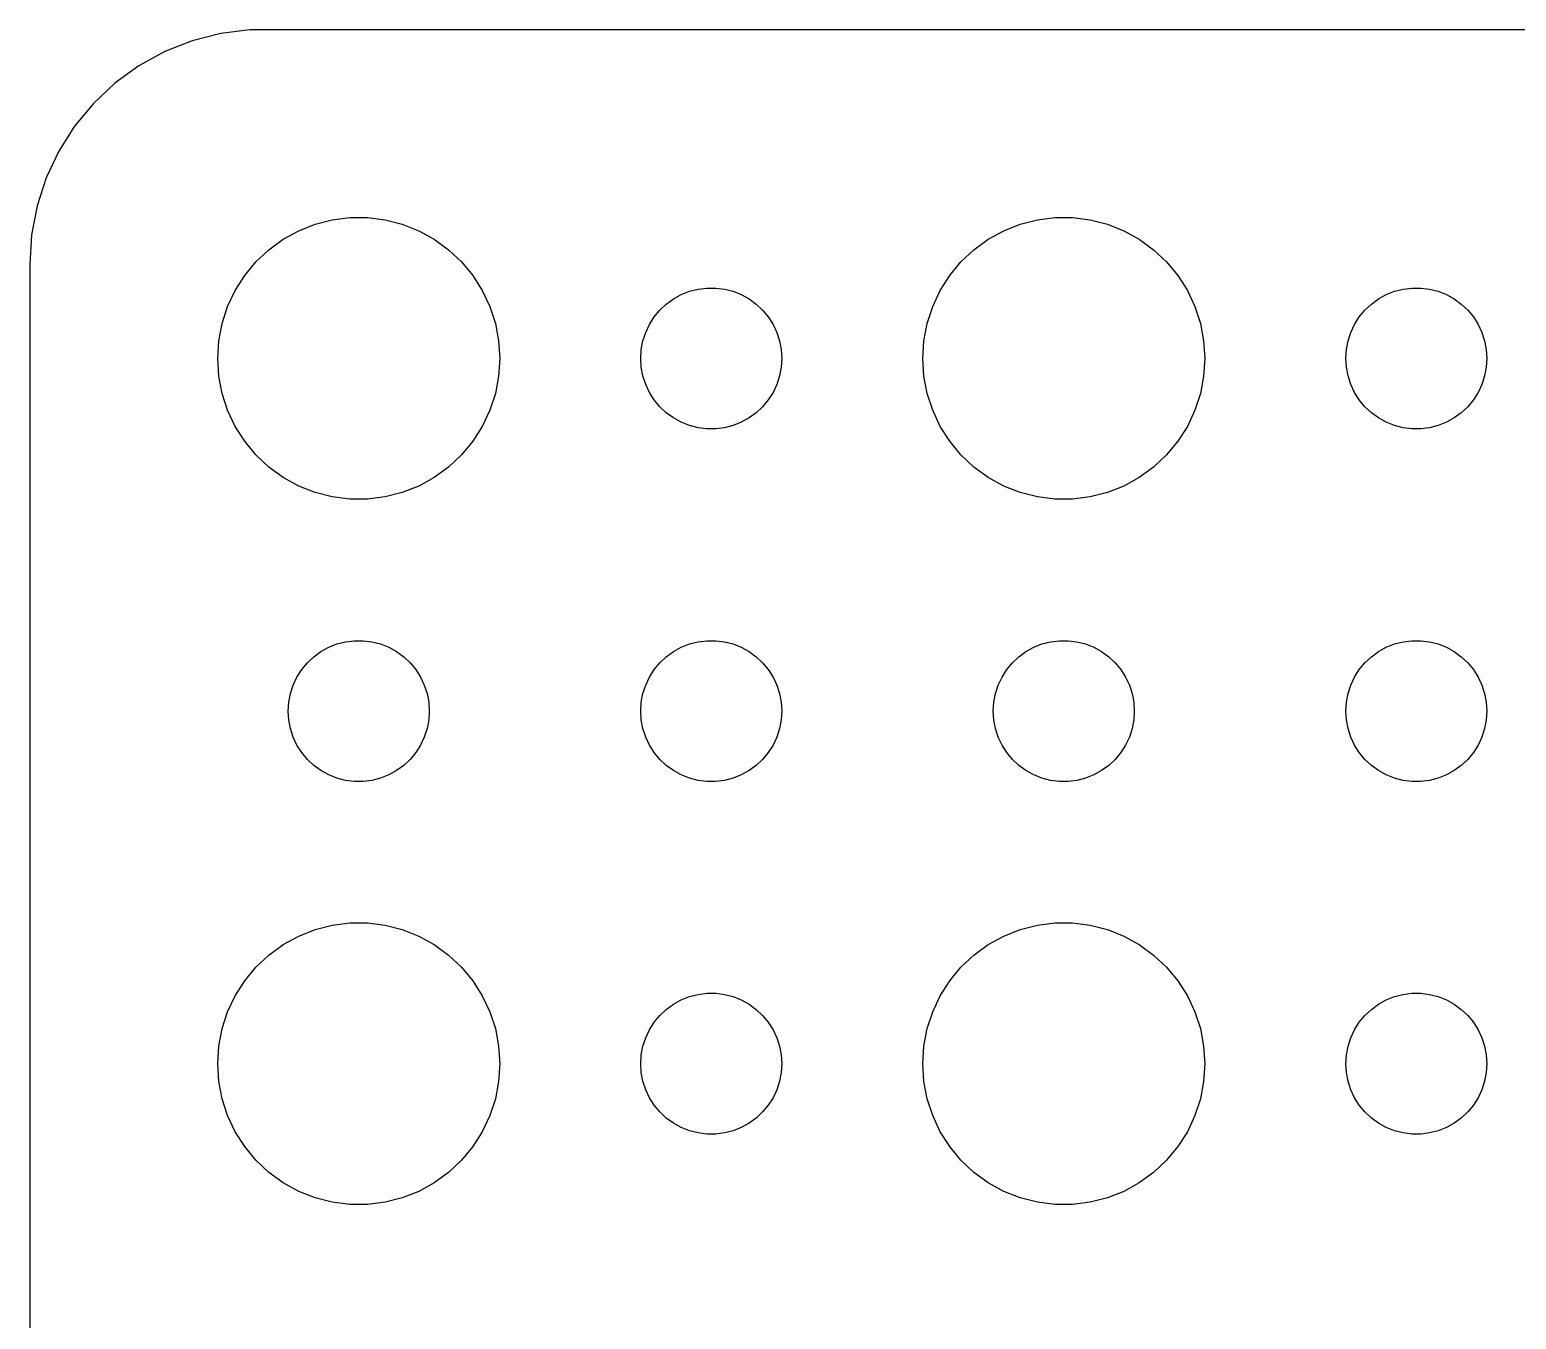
# Model space of a CAD drawing. Header units: metres. Extents: x -134 to 134, y -112 to 112.
# Drawn here: x -134.5 to -102.87, y 84.57 to 111.99 of the extents above; entities that cross this region are included whole.
import ezdxf

# ---------------------------------------------------------------- set-up
doc = ezdxf.new("R2010")
doc.units = ezdxf.units.M

msp = doc.modelspace()

# ---------------------------------------------------------------- linework, layer by layer
for p, q in [((-129.814, 111.99), (-130.437, 111.911)), ((129.814, 111.99), (-129.814, 111.99)), ((-131.045, 111.755), (-131.629, 111.524)), ((-130.437, 111.911), (-131.045, 111.755)), ((-131.629, 111.524), (-132.179, 111.222)), ((-132.179, 111.222), (-132.687, 110.853)), ((-132.687, 110.853), (-133.145, 110.423)), ((-133.145, 110.423), (-133.545, 109.939)), ((-133.545, 109.939), (-133.882, 109.409)), ((-133.882, 109.409), (-134.149, 108.841)), ((-134.149, 108.841), (-134.343, 108.243)), ((-134.343, 108.243), (-134.461, 107.627)), ((-128.777, 107.714), (-128.427, 107.853)), ((-128.427, 107.853), (-128.062, 107.947)), ((-128.062, 107.947), (-127.688, 107.994)), ((-127.688, 107.994), (-127.312, 107.994)), ((-127.312, 107.994), (-126.938, 107.947)), ((-126.938, 107.947), (-126.573, 107.853)), ((-126.573, 107.853), (-126.223, 107.714)), ((-113.777, 107.714), (-113.427, 107.853)), ((-113.427, 107.853), (-113.062, 107.947)), ((-113.062, 107.947), (-112.688, 107.994)), ((-112.688, 107.994), (-112.312, 107.994)), ((-112.312, 107.994), (-111.938, 107.947)), ((-111.938, 107.947), (-111.573, 107.853)), ((-111.573, 107.853), (-111.223, 107.714)), ((-134.461, 107.627), (-134.5, 107)), ((-129.412, 107.312), (-129.107, 107.533)), ((-129.107, 107.533), (-128.777, 107.714)), ((-126.223, 107.714), (-125.893, 107.533)), ((-125.893, 107.533), (-125.588, 107.312)), ((-114.412, 107.312), (-114.107, 107.533)), ((-114.107, 107.533), (-113.777, 107.714)), ((-111.223, 107.714), (-110.893, 107.533)), ((-110.893, 107.533), (-110.588, 107.312)), ((-129.687, 107.054), (-129.412, 107.312)), ((-125.588, 107.312), (-125.313, 107.054)), ((-114.687, 107.054), (-114.412, 107.312)), ((-110.588, 107.312), (-110.313, 107.054)), ((-134.5, 107), (-134.5, -107)), ((-129.927, 106.763), (-129.687, 107.054)), ((-125.313, 107.054), (-125.073, 106.763)), ((-114.927, 106.763), (-114.687, 107.054)), ((-110.313, 107.054), (-110.073, 106.763)), ((-130.129, 106.445), (-129.927, 106.763)), ((-125.073, 106.763), (-124.871, 106.445)), ((-115.129, 106.445), (-114.927, 106.763)), ((-110.073, 106.763), (-109.871, 106.445)), ((-130.289, 106.104), (-130.129, 106.445)), ((-124.871, 106.445), (-124.711, 106.104)), ((-120.804, 106.266), (-120.639, 106.357)), ((-120.639, 106.357), (-120.464, 106.427)), ((-120.464, 106.427), (-120.281, 106.473)), ((-120.281, 106.473), (-120.094, 106.497)), ((-120.094, 106.497), (-119.906, 106.497)), ((-119.906, 106.497), (-119.719, 106.473)), ((-119.719, 106.473), (-119.536, 106.427)), ((-119.536, 106.427), (-119.361, 106.357)), ((-119.361, 106.357), (-119.196, 106.266)), ((-115.289, 106.104), (-115.129, 106.445)), ((-109.871, 106.445), (-109.711, 106.104)), ((-105.804, 106.266), (-105.639, 106.357)), ((-105.639, 106.357), (-105.464, 106.427)), ((-105.464, 106.427), (-105.281, 106.473)), ((-105.281, 106.473), (-105.094, 106.497)), ((-105.094, 106.497), (-104.906, 106.497)), ((-104.906, 106.497), (-104.719, 106.473)), ((-104.719, 106.473), (-104.536, 106.427)), ((-104.536, 106.427), (-104.361, 106.357)), ((-104.361, 106.357), (-104.196, 106.266)), ((-130.406, 105.746), (-130.289, 106.104)), ((-124.711, 106.104), (-124.594, 105.746)), ((-121.214, 105.882), (-121.093, 106.027)), ((-121.093, 106.027), (-120.956, 106.156)), ((-120.956, 106.156), (-120.804, 106.266)), ((-119.196, 106.266), (-119.044, 106.156)), ((-119.044, 106.156), (-118.907, 106.027)), ((-118.907, 106.027), (-118.786, 105.882)), ((-115.406, 105.746), (-115.289, 106.104)), ((-109.711, 106.104), (-109.594, 105.746)), ((-106.214, 105.882), (-106.093, 106.027)), ((-106.093, 106.027), (-105.956, 106.156)), ((-105.956, 106.156), (-105.804, 106.266)), ((-104.196, 106.266), (-104.044, 106.156)), ((-104.044, 106.156), (-103.907, 106.027)), ((-103.907, 106.027), (-103.786, 105.882)), ((-130.476, 105.376), (-130.406, 105.746)), ((-124.594, 105.746), (-124.524, 105.376)), ((-121.395, 105.552), (-121.314, 105.723)), ((-121.314, 105.723), (-121.214, 105.882)), ((-118.786, 105.882), (-118.686, 105.723)), ((-118.686, 105.723), (-118.605, 105.552)), ((-115.476, 105.376), (-115.406, 105.746)), ((-109.594, 105.746), (-109.524, 105.376)), ((-106.395, 105.552), (-106.314, 105.723)), ((-106.314, 105.723), (-106.214, 105.882)), ((-103.786, 105.882), (-103.686, 105.723)), ((-103.686, 105.723), (-103.605, 105.552)), ((-130.5, 105), (-130.476, 105.376)), ((-124.524, 105.376), (-124.5, 105)), ((-121.488, 105.188), (-121.453, 105.373)), ((-121.453, 105.373), (-121.395, 105.552)), ((-118.605, 105.552), (-118.547, 105.373)), ((-118.547, 105.373), (-118.512, 105.188)), ((-115.5, 105), (-115.476, 105.376)), ((-109.524, 105.376), (-109.5, 105)), ((-106.488, 105.188), (-106.453, 105.373)), ((-106.453, 105.373), (-106.395, 105.552)), ((-103.605, 105.552), (-103.547, 105.373)), ((-103.547, 105.373), (-103.512, 105.188)), ((-121.5, 105), (-121.488, 105.188)), ((-118.512, 105.188), (-118.5, 105)), ((-106.5, 105), (-106.488, 105.188)), ((-103.512, 105.188), (-103.5, 105)), ((-130.476, 104.624), (-130.5, 105)), ((-124.5, 105), (-124.524, 104.624)), ((-121.488, 104.812), (-121.5, 105)), ((-121.453, 104.627), (-121.488, 104.812)), ((-118.512, 104.812), (-118.547, 104.627)), ((-118.5, 105), (-118.512, 104.812)), ((-115.476, 104.624), (-115.5, 105)), ((-109.5, 105), (-109.524, 104.624)), ((-106.488, 104.812), (-106.5, 105)), ((-106.453, 104.627), (-106.488, 104.812)), ((-103.512, 104.812), (-103.547, 104.627)), ((-103.5, 105), (-103.512, 104.812)), ((-130.406, 104.254), (-130.476, 104.624)), ((-124.524, 104.624), (-124.594, 104.254)), ((-121.395, 104.448), (-121.453, 104.627)), ((-121.314, 104.277), (-121.395, 104.448)), ((-118.605, 104.448), (-118.686, 104.277)), ((-118.547, 104.627), (-118.605, 104.448)), ((-115.406, 104.254), (-115.476, 104.624)), ((-109.524, 104.624), (-109.594, 104.254)), ((-106.395, 104.448), (-106.453, 104.627)), ((-106.314, 104.277), (-106.395, 104.448)), ((-103.605, 104.448), (-103.686, 104.277)), ((-103.547, 104.627), (-103.605, 104.448)), ((-130.289, 103.896), (-130.406, 104.254)), ((-124.594, 104.254), (-124.711, 103.896)), ((-121.214, 104.118), (-121.314, 104.277)), ((-121.093, 103.973), (-121.214, 104.118)), ((-118.786, 104.118), (-118.907, 103.973)), ((-118.686, 104.277), (-118.786, 104.118)), ((-115.289, 103.896), (-115.406, 104.254)), ((-109.594, 104.254), (-109.711, 103.896)), ((-106.214, 104.118), (-106.314, 104.277)), ((-106.093, 103.973), (-106.214, 104.118)), ((-103.786, 104.118), (-103.907, 103.973)), ((-103.686, 104.277), (-103.786, 104.118)), ((-130.129, 103.555), (-130.289, 103.896)), ((-124.711, 103.896), (-124.871, 103.555)), ((-120.956, 103.844), (-121.093, 103.973)), ((-120.804, 103.734), (-120.956, 103.844)), ((-119.044, 103.844), (-119.196, 103.734)), ((-118.907, 103.973), (-119.044, 103.844)), ((-115.129, 103.555), (-115.289, 103.896)), ((-109.711, 103.896), (-109.871, 103.555)), ((-105.956, 103.844), (-106.093, 103.973)), ((-105.804, 103.734), (-105.956, 103.844)), ((-104.044, 103.844), (-104.196, 103.734)), ((-103.907, 103.973), (-104.044, 103.844)), ((-129.927, 103.237), (-130.129, 103.555)), ((-124.871, 103.555), (-125.073, 103.237)), ((-120.639, 103.643), (-120.804, 103.734)), ((-120.464, 103.573), (-120.639, 103.643)), ((-120.281, 103.527), (-120.464, 103.573)), ((-120.094, 103.503), (-120.281, 103.527)), ((-119.906, 103.503), (-120.094, 103.503)), ((-119.719, 103.527), (-119.906, 103.503)), ((-119.536, 103.573), (-119.719, 103.527)), ((-119.361, 103.643), (-119.536, 103.573)), ((-119.196, 103.734), (-119.361, 103.643)), ((-114.927, 103.237), (-115.129, 103.555)), ((-109.871, 103.555), (-110.073, 103.237)), ((-105.639, 103.643), (-105.804, 103.734)), ((-105.464, 103.573), (-105.639, 103.643)), ((-105.281, 103.527), (-105.464, 103.573)), ((-105.094, 103.503), (-105.281, 103.527)), ((-104.906, 103.503), (-105.094, 103.503)), ((-104.719, 103.527), (-104.906, 103.503)), ((-104.536, 103.573), (-104.719, 103.527)), ((-104.361, 103.643), (-104.536, 103.573)), ((-104.196, 103.734), (-104.361, 103.643)), ((-129.687, 102.946), (-129.927, 103.237)), ((-125.073, 103.237), (-125.313, 102.946)), ((-114.687, 102.946), (-114.927, 103.237)), ((-110.073, 103.237), (-110.313, 102.946)), ((-129.412, 102.688), (-129.687, 102.946)), ((-125.313, 102.946), (-125.588, 102.688)), ((-114.412, 102.688), (-114.687, 102.946)), ((-110.313, 102.946), (-110.588, 102.688)), ((-129.107, 102.467), (-129.412, 102.688)), ((-125.588, 102.688), (-125.893, 102.467)), ((-114.107, 102.467), (-114.412, 102.688)), ((-110.588, 102.688), (-110.893, 102.467)), ((-128.777, 102.286), (-129.107, 102.467)), ((-128.427, 102.147), (-128.777, 102.286)), ((-126.223, 102.286), (-126.573, 102.147)), ((-125.893, 102.467), (-126.223, 102.286)), ((-113.777, 102.286), (-114.107, 102.467)), ((-113.427, 102.147), (-113.777, 102.286)), ((-111.223, 102.286), (-111.573, 102.147)), ((-110.893, 102.467), (-111.223, 102.286)), ((-128.062, 102.053), (-128.427, 102.147)), ((-127.688, 102.006), (-128.062, 102.053)), ((-127.312, 102.006), (-127.688, 102.006)), ((-126.938, 102.053), (-127.312, 102.006)), ((-126.573, 102.147), (-126.938, 102.053)), ((-113.062, 102.053), (-113.427, 102.147)), ((-112.688, 102.006), (-113.062, 102.053)), ((-112.312, 102.006), (-112.688, 102.006)), ((-111.938, 102.053), (-112.312, 102.006)), ((-111.573, 102.147), (-111.938, 102.053)), ((-127.781, 98.9734), (-127.594, 98.997)), ((-127.594, 98.997), (-127.406, 98.997)), ((-127.406, 98.997), (-127.219, 98.9734)), ((-120.281, 98.9734), (-120.094, 98.997)), ((-120.094, 98.997), (-119.906, 98.997)), ((-119.906, 98.997), (-119.719, 98.9734)), ((-112.781, 98.9734), (-112.594, 98.997)), ((-112.594, 98.997), (-112.406, 98.997)), ((-112.406, 98.997), (-112.219, 98.9734)), ((-105.281, 98.9734), (-105.094, 98.997)), ((-105.094, 98.997), (-104.906, 98.997)), ((-104.906, 98.997), (-104.719, 98.9734)), ((-128.456, 98.6558), (-128.304, 98.7665)), ((-128.304, 98.7665), (-128.139, 98.8572)), ((-128.139, 98.8572), (-127.964, 98.9266)), ((-127.964, 98.9266), (-127.781, 98.9734)), ((-127.219, 98.9734), (-127.036, 98.9266)), ((-127.036, 98.9266), (-126.861, 98.8572)), ((-126.861, 98.8572), (-126.696, 98.7665)), ((-126.696, 98.7665), (-126.544, 98.6558)), ((-120.956, 98.6558), (-120.804, 98.7665)), ((-120.804, 98.7665), (-120.639, 98.8572)), ((-120.639, 98.8572), (-120.464, 98.9266)), ((-120.464, 98.9266), (-120.281, 98.9734)), ((-119.719, 98.9734), (-119.536, 98.9266)), ((-119.536, 98.9266), (-119.361, 98.8572)), ((-119.361, 98.8572), (-119.196, 98.7665)), ((-119.196, 98.7665), (-119.044, 98.6558)), ((-113.456, 98.6558), (-113.304, 98.7665)), ((-113.304, 98.7665), (-113.139, 98.8572)), ((-113.139, 98.8572), (-112.964, 98.9266)), ((-112.964, 98.9266), (-112.781, 98.9734)), ((-112.219, 98.9734), (-112.036, 98.9266)), ((-112.036, 98.9266), (-111.861, 98.8572)), ((-111.861, 98.8572), (-111.696, 98.7665)), ((-111.696, 98.7665), (-111.544, 98.6558)), ((-105.956, 98.6558), (-105.804, 98.7665)), ((-105.804, 98.7665), (-105.639, 98.8572)), ((-105.639, 98.8572), (-105.464, 98.9266)), ((-105.464, 98.9266), (-105.281, 98.9734)), ((-104.719, 98.9734), (-104.536, 98.9266)), ((-104.536, 98.9266), (-104.361, 98.8572)), ((-104.361, 98.8572), (-104.196, 98.7665)), ((-104.196, 98.7665), (-104.044, 98.6558)), ((-128.814, 98.2226), (-128.714, 98.3817)), ((-128.714, 98.3817), (-128.593, 98.5268)), ((-128.593, 98.5268), (-128.456, 98.6558)), ((-126.544, 98.6558), (-126.407, 98.5268)), ((-126.407, 98.5268), (-126.286, 98.3817)), ((-126.286, 98.3817), (-126.186, 98.2226)), ((-121.314, 98.2226), (-121.214, 98.3817)), ((-121.214, 98.3817), (-121.093, 98.5268)), ((-121.093, 98.5268), (-120.956, 98.6558)), ((-119.044, 98.6558), (-118.907, 98.5268)), ((-118.907, 98.5268), (-118.786, 98.3817)), ((-118.786, 98.3817), (-118.686, 98.2226)), ((-113.814, 98.2226), (-113.714, 98.3817)), ((-113.714, 98.3817), (-113.593, 98.5268)), ((-113.593, 98.5268), (-113.456, 98.6558)), ((-111.544, 98.6558), (-111.407, 98.5268)), ((-111.407, 98.5268), (-111.286, 98.3817)), ((-111.286, 98.3817), (-111.186, 98.2226)), ((-106.314, 98.2226), (-106.214, 98.3817)), ((-106.214, 98.3817), (-106.093, 98.5268)), ((-106.093, 98.5268), (-105.956, 98.6558)), ((-104.044, 98.6558), (-103.907, 98.5268)), ((-103.907, 98.5268), (-103.786, 98.3817)), ((-103.786, 98.3817), (-103.686, 98.2226)), ((-128.953, 97.873), (-128.895, 98.0522)), ((-128.895, 98.0522), (-128.814, 98.2226)), ((-126.186, 98.2226), (-126.105, 98.0522)), ((-126.105, 98.0522), (-126.047, 97.873)), ((-121.453, 97.873), (-121.395, 98.0522)), ((-121.395, 98.0522), (-121.314, 98.2226)), ((-118.686, 98.2226), (-118.605, 98.0522)), ((-118.605, 98.0522), (-118.547, 97.873)), ((-113.953, 97.873), (-113.895, 98.0522)), ((-113.895, 98.0522), (-113.814, 98.2226)), ((-111.186, 98.2226), (-111.105, 98.0522)), ((-111.105, 98.0522), (-111.047, 97.873)), ((-106.453, 97.873), (-106.395, 98.0522)), ((-106.395, 98.0522), (-106.314, 98.2226)), ((-103.686, 98.2226), (-103.605, 98.0522)), ((-103.605, 98.0522), (-103.547, 97.873)), ((-128.988, 97.688), (-128.953, 97.873)), ((-126.047, 97.873), (-126.012, 97.688)), ((-121.488, 97.688), (-121.453, 97.873)), ((-118.547, 97.873), (-118.512, 97.688)), ((-113.988, 97.688), (-113.953, 97.873)), ((-111.047, 97.873), (-111.012, 97.688)), ((-106.488, 97.688), (-106.453, 97.873)), ((-103.547, 97.873), (-103.512, 97.688)), ((-129, 97.5), (-128.988, 97.688)), ((-128.988, 97.312), (-129, 97.5)), ((-126.012, 97.688), (-126, 97.5)), ((-126, 97.5), (-126.012, 97.312)), ((-121.5, 97.5), (-121.488, 97.688)), ((-121.488, 97.312), (-121.5, 97.5)), ((-118.512, 97.688), (-118.5, 97.5)), ((-118.5, 97.5), (-118.512, 97.312)), ((-114, 97.5), (-113.988, 97.688)), ((-113.988, 97.312), (-114, 97.5)), ((-111.012, 97.688), (-111, 97.5)), ((-111, 97.5), (-111.012, 97.312)), ((-106.5, 97.5), (-106.488, 97.688)), ((-106.488, 97.312), (-106.5, 97.5)), ((-103.512, 97.688), (-103.5, 97.5)), ((-103.5, 97.5), (-103.512, 97.312)), ((-128.953, 97.127), (-128.988, 97.312)), ((-128.895, 96.9478), (-128.953, 97.127)), ((-126.047, 97.127), (-126.105, 96.9478)), ((-126.012, 97.312), (-126.047, 97.127)), ((-121.453, 97.127), (-121.488, 97.312)), ((-121.395, 96.9478), (-121.453, 97.127)), ((-118.547, 97.127), (-118.605, 96.9478)), ((-118.512, 97.312), (-118.547, 97.127)), ((-113.953, 97.127), (-113.988, 97.312)), ((-113.895, 96.9478), (-113.953, 97.127)), ((-111.047, 97.127), (-111.105, 96.9478)), ((-111.012, 97.312), (-111.047, 97.127)), ((-106.453, 97.127), (-106.488, 97.312)), ((-106.395, 96.9478), (-106.453, 97.127)), ((-103.547, 97.127), (-103.605, 96.9478)), ((-103.512, 97.312), (-103.547, 97.127)), ((-128.814, 96.7774), (-128.895, 96.9478)), ((-126.105, 96.9478), (-126.186, 96.7774)), ((-121.314, 96.7774), (-121.395, 96.9478)), ((-118.605, 96.9478), (-118.686, 96.7774)), ((-113.814, 96.7774), (-113.895, 96.9478)), ((-111.105, 96.9478), (-111.186, 96.7774)), ((-106.314, 96.7774), (-106.395, 96.9478)), ((-103.605, 96.9478), (-103.686, 96.7774)), ((-128.714, 96.6183), (-128.814, 96.7774)), ((-128.593, 96.4732), (-128.714, 96.6183)), ((-128.456, 96.3442), (-128.593, 96.4732)), ((-126.407, 96.4732), (-126.544, 96.3442)), ((-126.286, 96.6183), (-126.407, 96.4732)), ((-126.186, 96.7774), (-126.286, 96.6183)), ((-121.214, 96.6183), (-121.314, 96.7774)), ((-121.093, 96.4732), (-121.214, 96.6183)), ((-120.956, 96.3442), (-121.093, 96.4732)), ((-118.907, 96.4732), (-119.044, 96.3442)), ((-118.786, 96.6183), (-118.907, 96.4732)), ((-118.686, 96.7774), (-118.786, 96.6183)), ((-113.714, 96.6183), (-113.814, 96.7774)), ((-113.593, 96.4732), (-113.714, 96.6183)), ((-113.456, 96.3442), (-113.593, 96.4732)), ((-111.407, 96.4732), (-111.544, 96.3442)), ((-111.286, 96.6183), (-111.407, 96.4732)), ((-111.186, 96.7774), (-111.286, 96.6183)), ((-106.214, 96.6183), (-106.314, 96.7774)), ((-106.093, 96.4732), (-106.214, 96.6183)), ((-105.956, 96.3442), (-106.093, 96.4732)), ((-103.907, 96.4732), (-104.044, 96.3442)), ((-103.786, 96.6183), (-103.907, 96.4732)), ((-103.686, 96.7774), (-103.786, 96.6183)), ((-128.304, 96.2335), (-128.456, 96.3442)), ((-128.139, 96.1428), (-128.304, 96.2335)), ((-126.696, 96.2335), (-126.861, 96.1428)), ((-126.544, 96.3442), (-126.696, 96.2335)), ((-120.804, 96.2335), (-120.956, 96.3442)), ((-120.639, 96.1428), (-120.804, 96.2335)), ((-119.196, 96.2335), (-119.361, 96.1428)), ((-119.044, 96.3442), (-119.196, 96.2335)), ((-113.304, 96.2335), (-113.456, 96.3442)), ((-113.139, 96.1428), (-113.304, 96.2335)), ((-111.696, 96.2335), (-111.861, 96.1428)), ((-111.544, 96.3442), (-111.696, 96.2335)), ((-105.804, 96.2335), (-105.956, 96.3442)), ((-105.639, 96.1428), (-105.804, 96.2335)), ((-104.196, 96.2335), (-104.361, 96.1428)), ((-104.044, 96.3442), (-104.196, 96.2335)), ((-127.964, 96.0734), (-128.139, 96.1428)), ((-127.781, 96.0266), (-127.964, 96.0734)), ((-127.594, 96.003), (-127.781, 96.0266)), ((-127.406, 96.003), (-127.594, 96.003)), ((-127.219, 96.0266), (-127.406, 96.003)), ((-127.036, 96.0734), (-127.219, 96.0266)), ((-126.861, 96.1428), (-127.036, 96.0734)), ((-120.464, 96.0734), (-120.639, 96.1428)), ((-120.281, 96.0266), (-120.464, 96.0734)), ((-120.094, 96.003), (-120.281, 96.0266)), ((-119.906, 96.003), (-120.094, 96.003)), ((-119.719, 96.0266), (-119.906, 96.003)), ((-119.536, 96.0734), (-119.719, 96.0266)), ((-119.361, 96.1428), (-119.536, 96.0734)), ((-112.964, 96.0734), (-113.139, 96.1428)), ((-112.781, 96.0266), (-112.964, 96.0734)), ((-112.594, 96.003), (-112.781, 96.0266)), ((-112.406, 96.003), (-112.594, 96.003)), ((-112.219, 96.0266), (-112.406, 96.003)), ((-112.036, 96.0734), (-112.219, 96.0266)), ((-111.861, 96.1428), (-112.036, 96.0734)), ((-105.464, 96.0734), (-105.639, 96.1428)), ((-105.281, 96.0266), (-105.464, 96.0734)), ((-105.094, 96.003), (-105.281, 96.0266)), ((-104.906, 96.003), (-105.094, 96.003)), ((-104.719, 96.0266), (-104.906, 96.003)), ((-104.536, 96.0734), (-104.719, 96.0266)), ((-104.361, 96.1428), (-104.536, 96.0734)), ((-128.062, 92.9469), (-127.688, 92.9941)), ((-127.688, 92.9941), (-127.312, 92.9941)), ((-127.312, 92.9941), (-126.938, 92.9469)), ((-113.062, 92.9469), (-112.688, 92.9941)), ((-112.688, 92.9941), (-112.312, 92.9941)), ((-112.312, 92.9941), (-111.938, 92.9469)), ((-129.107, 92.533), (-128.777, 92.7145)), ((-128.777, 92.7145), (-128.427, 92.8532)), ((-128.427, 92.8532), (-128.062, 92.9469)), ((-126.938, 92.9469), (-126.573, 92.8532)), ((-126.573, 92.8532), (-126.223, 92.7145)), ((-126.223, 92.7145), (-125.893, 92.533)), ((-114.107, 92.533), (-113.777, 92.7145)), ((-113.777, 92.7145), (-113.427, 92.8532)), ((-113.427, 92.8532), (-113.062, 92.9469)), ((-111.938, 92.9469), (-111.573, 92.8532)), ((-111.573, 92.8532), (-111.223, 92.7145)), ((-111.223, 92.7145), (-110.893, 92.533)), ((-129.412, 92.3115), (-129.107, 92.533)), ((-125.893, 92.533), (-125.588, 92.3115)), ((-114.412, 92.3115), (-114.107, 92.533)), ((-110.893, 92.533), (-110.588, 92.3115)), ((-129.927, 91.7634), (-129.687, 92.0536)), ((-129.687, 92.0536), (-129.412, 92.3115)), ((-125.588, 92.3115), (-125.313, 92.0536)), ((-125.313, 92.0536), (-125.073, 91.7634)), ((-114.927, 91.7634), (-114.687, 92.0536)), ((-114.687, 92.0536), (-114.412, 92.3115)), ((-110.588, 92.3115), (-110.313, 92.0536)), ((-110.313, 92.0536), (-110.073, 91.7634)), ((-130.129, 91.4453), (-129.927, 91.7634)), ((-125.073, 91.7634), (-124.871, 91.4453)), ((-115.129, 91.4453), (-114.927, 91.7634)), ((-110.073, 91.7634), (-109.871, 91.4453)), ((-130.289, 91.1044), (-130.129, 91.4453)), ((-124.871, 91.4453), (-124.711, 91.1044)), ((-120.639, 91.3572), (-120.464, 91.4266)), ((-120.464, 91.4266), (-120.281, 91.4734)), ((-120.281, 91.4734), (-120.094, 91.497)), ((-120.094, 91.497), (-119.906, 91.497)), ((-119.906, 91.497), (-119.719, 91.4734)), ((-119.719, 91.4734), (-119.536, 91.4266)), ((-119.536, 91.4266), (-119.361, 91.3572)), ((-115.289, 91.1044), (-115.129, 91.4453)), ((-109.871, 91.4453), (-109.711, 91.1044)), ((-105.639, 91.3572), (-105.464, 91.4266)), ((-105.464, 91.4266), (-105.281, 91.4734)), ((-105.281, 91.4734), (-105.094, 91.497)), ((-105.094, 91.497), (-104.906, 91.497)), ((-104.906, 91.497), (-104.719, 91.4734)), ((-104.719, 91.4734), (-104.536, 91.4266)), ((-104.536, 91.4266), (-104.361, 91.3572)), ((-130.406, 90.7461), (-130.289, 91.1044)), ((-124.711, 91.1044), (-124.594, 90.7461)), ((-121.093, 91.0268), (-120.956, 91.1558)), ((-120.956, 91.1558), (-120.804, 91.2665)), ((-120.804, 91.2665), (-120.639, 91.3572)), ((-119.361, 91.3572), (-119.196, 91.2665)), ((-119.196, 91.2665), (-119.044, 91.1558)), ((-119.044, 91.1558), (-118.907, 91.0268)), ((-115.406, 90.7461), (-115.289, 91.1044)), ((-109.711, 91.1044), (-109.594, 90.7461)), ((-106.093, 91.0268), (-105.956, 91.1558)), ((-105.956, 91.1558), (-105.804, 91.2665)), ((-105.804, 91.2665), (-105.639, 91.3572)), ((-104.361, 91.3572), (-104.196, 91.2665)), ((-104.196, 91.2665), (-104.044, 91.1558)), ((-104.044, 91.1558), (-103.907, 91.0268)), ((-121.314, 90.7226), (-121.214, 90.8817)), ((-121.214, 90.8817), (-121.093, 91.0268)), ((-118.907, 91.0268), (-118.786, 90.8817)), ((-118.786, 90.8817), (-118.686, 90.7226)), ((-106.314, 90.7226), (-106.214, 90.8817)), ((-106.214, 90.8817), (-106.093, 91.0268)), ((-103.907, 91.0268), (-103.786, 90.8817)), ((-103.786, 90.8817), (-103.686, 90.7226)), ((-130.476, 90.376), (-130.406, 90.7461)), ((-124.594, 90.7461), (-124.524, 90.376)), ((-121.453, 90.373), (-121.395, 90.5522)), ((-121.395, 90.5522), (-121.314, 90.7226)), ((-118.686, 90.7226), (-118.605, 90.5522)), ((-118.605, 90.5522), (-118.547, 90.373)), ((-115.476, 90.376), (-115.406, 90.7461)), ((-109.594, 90.7461), (-109.524, 90.376)), ((-106.453, 90.373), (-106.395, 90.5522)), ((-106.395, 90.5522), (-106.314, 90.7226)), ((-103.686, 90.7226), (-103.605, 90.5522)), ((-103.605, 90.5522), (-103.547, 90.373)), ((-130.5, 90), (-130.476, 90.376)), ((-124.524, 90.376), (-124.5, 90)), ((-121.5, 90), (-121.488, 90.188)), ((-121.488, 90.188), (-121.453, 90.373)), ((-118.547, 90.373), (-118.512, 90.188)), ((-118.512, 90.188), (-118.5, 90)), ((-115.5, 90), (-115.476, 90.376)), ((-109.524, 90.376), (-109.5, 90)), ((-106.5, 90), (-106.488, 90.188)), ((-106.488, 90.188), (-106.453, 90.373)), ((-103.547, 90.373), (-103.512, 90.188)), ((-103.512, 90.188), (-103.5, 90)), ((-130.476, 89.624), (-130.5, 90)), ((-124.5, 90), (-124.524, 89.624)), ((-121.488, 89.812), (-121.5, 90)), ((-118.5, 90), (-118.512, 89.812)), ((-115.476, 89.624), (-115.5, 90)), ((-109.5, 90), (-109.524, 89.624)), ((-106.488, 89.812), (-106.5, 90)), ((-103.5, 90), (-103.512, 89.812)), ((-130.406, 89.2539), (-130.476, 89.624)), ((-124.524, 89.624), (-124.594, 89.2539)), ((-121.453, 89.627), (-121.488, 89.812)), ((-121.395, 89.4478), (-121.453, 89.627)), ((-118.547, 89.627), (-118.605, 89.4478)), ((-118.512, 89.812), (-118.547, 89.627)), ((-115.406, 89.2539), (-115.476, 89.624)), ((-109.524, 89.624), (-109.594, 89.2539)), ((-106.453, 89.627), (-106.488, 89.812)), ((-106.395, 89.4478), (-106.453, 89.627)), ((-103.547, 89.627), (-103.605, 89.4478)), ((-103.512, 89.812), (-103.547, 89.627)), ((-130.289, 88.8956), (-130.406, 89.2539)), ((-124.594, 89.2539), (-124.711, 88.8956)), ((-121.314, 89.2774), (-121.395, 89.4478)), ((-121.214, 89.1183), (-121.314, 89.2774)), ((-118.686, 89.2774), (-118.786, 89.1183)), ((-118.605, 89.4478), (-118.686, 89.2774)), ((-115.289, 88.8956), (-115.406, 89.2539)), ((-109.594, 89.2539), (-109.711, 88.8956)), ((-106.314, 89.2774), (-106.395, 89.4478)), ((-106.214, 89.1183), (-106.314, 89.2774)), ((-103.686, 89.2774), (-103.786, 89.1183)), ((-103.605, 89.4478), (-103.686, 89.2774)), ((-130.129, 88.5547), (-130.289, 88.8956)), ((-124.711, 88.8956), (-124.871, 88.5547)), ((-121.093, 88.9732), (-121.214, 89.1183)), ((-120.956, 88.8442), (-121.093, 88.9732)), ((-118.907, 88.9732), (-119.044, 88.8442)), ((-118.786, 89.1183), (-118.907, 88.9732)), ((-115.129, 88.5547), (-115.289, 88.8956)), ((-109.711, 88.8956), (-109.871, 88.5547)), ((-106.093, 88.9732), (-106.214, 89.1183)), ((-105.956, 88.8442), (-106.093, 88.9732)), ((-103.907, 88.9732), (-104.044, 88.8442)), ((-103.786, 89.1183), (-103.907, 88.9732)), ((-120.804, 88.7335), (-120.956, 88.8442)), ((-120.639, 88.6428), (-120.804, 88.7335)), ((-120.464, 88.5734), (-120.639, 88.6428)), ((-120.281, 88.5266), (-120.464, 88.5734)), ((-119.536, 88.5734), (-119.719, 88.5266)), ((-119.361, 88.6428), (-119.536, 88.5734)), ((-119.196, 88.7335), (-119.361, 88.6428)), ((-119.044, 88.8442), (-119.196, 88.7335)), ((-105.804, 88.7335), (-105.956, 88.8442)), ((-105.639, 88.6428), (-105.804, 88.7335)), ((-105.464, 88.5734), (-105.639, 88.6428)), ((-105.281, 88.5266), (-105.464, 88.5734)), ((-104.536, 88.5734), (-104.719, 88.5266)), ((-104.361, 88.6428), (-104.536, 88.5734)), ((-104.196, 88.7335), (-104.361, 88.6428)), ((-104.044, 88.8442), (-104.196, 88.7335)), ((-129.927, 88.2366), (-130.129, 88.5547)), ((-124.871, 88.5547), (-125.073, 88.2366)), ((-120.094, 88.503), (-120.281, 88.5266)), ((-119.906, 88.503), (-120.094, 88.503)), ((-119.719, 88.5266), (-119.906, 88.503)), ((-114.927, 88.2366), (-115.129, 88.5547)), ((-109.871, 88.5547), (-110.073, 88.2366)), ((-105.094, 88.503), (-105.281, 88.5266)), ((-104.906, 88.503), (-105.094, 88.503)), ((-104.719, 88.5266), (-104.906, 88.503)), ((-129.687, 87.9464), (-129.927, 88.2366)), ((-129.412, 87.6885), (-129.687, 87.9464)), ((-125.313, 87.9464), (-125.588, 87.6885)), ((-125.073, 88.2366), (-125.313, 87.9464)), ((-114.687, 87.9464), (-114.927, 88.2366)), ((-114.412, 87.6885), (-114.687, 87.9464)), ((-110.313, 87.9464), (-110.588, 87.6885)), ((-110.073, 88.2366), (-110.313, 87.9464)), ((-129.107, 87.467), (-129.412, 87.6885)), ((-125.588, 87.6885), (-125.893, 87.467)), ((-114.107, 87.467), (-114.412, 87.6885)), ((-110.588, 87.6885), (-110.893, 87.467)), ((-128.777, 87.2855), (-129.107, 87.467)), ((-125.893, 87.467), (-126.223, 87.2855)), ((-113.777, 87.2855), (-114.107, 87.467)), ((-110.893, 87.467), (-111.223, 87.2855)), ((-128.427, 87.1468), (-128.777, 87.2855)), ((-128.062, 87.0531), (-128.427, 87.1468)), ((-127.688, 87.0059), (-128.062, 87.0531)), ((-127.312, 87.0059), (-127.688, 87.0059)), ((-126.938, 87.0531), (-127.312, 87.0059)), ((-126.573, 87.1468), (-126.938, 87.0531)), ((-126.223, 87.2855), (-126.573, 87.1468)), ((-113.427, 87.1468), (-113.777, 87.2855)), ((-113.062, 87.0531), (-113.427, 87.1468)), ((-112.688, 87.0059), (-113.062, 87.0531)), ((-112.312, 87.0059), (-112.688, 87.0059)), ((-111.938, 87.0531), (-112.312, 87.0059)), ((-111.573, 87.1468), (-111.938, 87.0531)), ((-111.223, 87.2855), (-111.573, 87.1468))]:
    msp.add_line(p, q)

doc.saveas('drawing.dxf')
